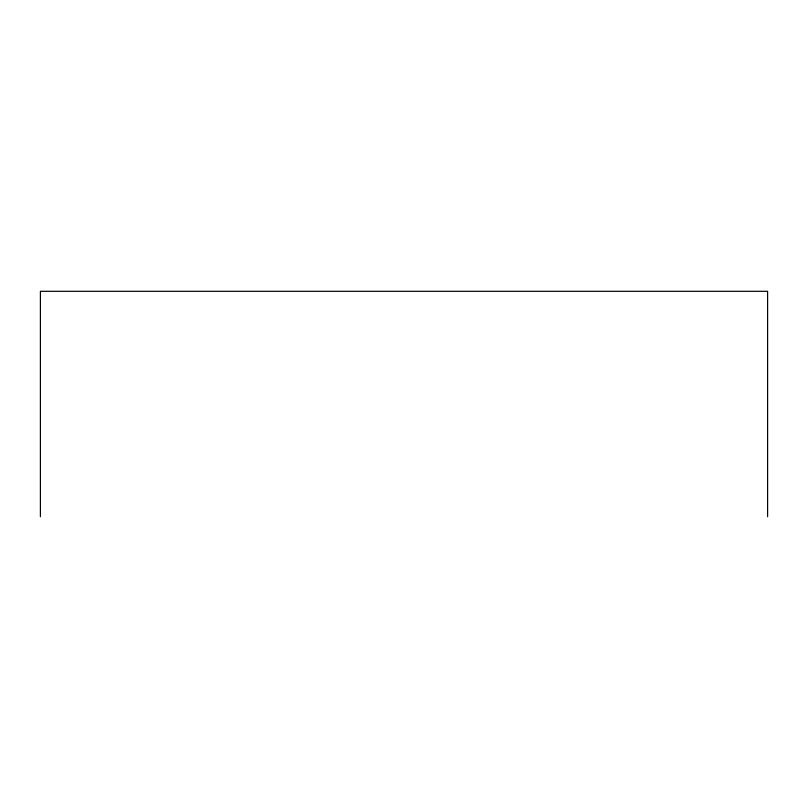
<?xml version="1.0" encoding="UTF-8"?>
<svg xmlns="http://www.w3.org/2000/svg" width="808" height="808" viewBox="0 0 808 808"><rect width="100%" height="100%" fill="white"/><g stroke="black" fill="none" stroke-linecap="round" stroke-linejoin="round"><path stroke-width="1.21" d="M767.6 516.696L767.6 291.304L40.4 291.304L40.4 516.696"/></g></svg>
